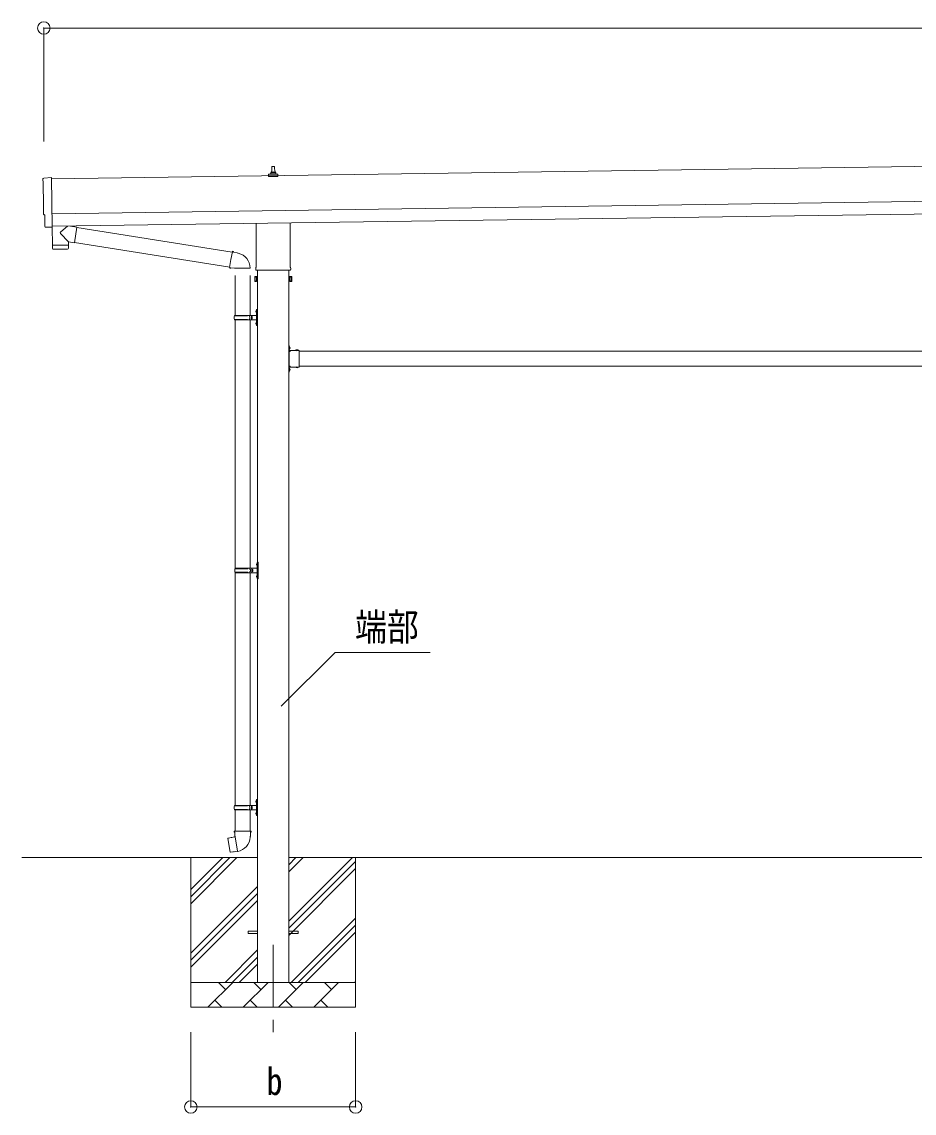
# Model space of a CAD drawing. Units: millimetres, scale not verified. Extents: x -13976 to 14131, y -9754 to 9646.
# Drawn here: x -506 to 3068, y -704 to 3668 of the extents above; entities that cross this region are included whole.
import ezdxf
from ezdxf.enums import TextEntityAlignment as Align

# ---------------------------------------------------------------- set-up
doc = ezdxf.new("R2010")
doc.units = ezdxf.units.MM
doc.header["$LTSCALE"] = 50
doc.header["$PDMODE"] = 32
doc.header["$PDSIZE"] = 50
doc.linetypes.add('CHAIN1', pattern=[8, 5, -1, 1, -1])
doc.linetypes.add('USER7', pattern=[2, 1, -1])
for name, color, linetype, lineweight in [('0-2_建具', 4, 'Continuous', 9), ('0-6_手摺', 5, 'Continuous', 5), ('0-7_ハッチ', 6, 'Continuous', 9), ('0-8_外構', 7, 'Continuous', 9)]:
    doc.layers.add(name, color=color, linetype=linetype, lineweight=lineweight)
doc.styles.add('ＭＳ ゴシック', font='')
doc.styles.get('ＭＳ ゴシック').set_extended_font_data('MS Gothic')

msp = doc.modelspace()

# ---------------------------------------------------------------- linework, layer by layer
at = {"layer": '0-2_建具'}
for p, q in [((4978.22, 3115.16), (-386.74, 3038.51)), ((490.78, 3059.83), (490.78, 3064.04)), ((491.78, 3064.04), (509.78, 3064.04)), ((494.78, 3064.04), (495.5, 3087.56)), ((496.5, 3088.54), (505.05, 3088.54)), ((506.05, 3087.56), (506.78, 3064.04)), ((510.78, 3059.83), (510.78, 3064.04)), ((482.53, 3048.54), (482.53, 3056.25)), ((519.03, 3048.54), (482.53, 3048.54)), ((482.91, 3057.04), (518.64, 3057.04)), ((483.29, 3057.22), (490.01, 3058.85)), ((490.39, 3059.04), (511.16, 3059.04)), ((518.26, 3057.22), (511.54, 3058.85)), ((519.03, 3048.54), (519.03, 3056.25)), ((-384.74, 2898.53), (4980.22, 2975.17)), ((-384.02, 2848.53), (4980.93, 2925.17)), ((-403.6, 2844.48), (-410.52, 2844.75)), ((-383.98, 2845.77), (-383.97, 2844.76)), ((432.48, 2684.55), (432.48, 2860.2)), ((569.08, 2862.15), (569.08, 2684.55)), ((430.78, 2675.78), (430.78, 2681.28)), ((568.71, 2672.28), (432.84, 2672.28)), ((438.28, 2672.28), (438.28, -180.22)), ((563.28, -180.22), (563.28, 2672.28)), ((570.78, 2681.28), (570.78, 2675.78)), ((426.78, 2646.28), (427.53, 2647.59)), ((426.78, 2646.28), (426.78, 2629.28)), ((426.78, 2629.28), (427.53, 2627.96)), ((433.78, 2642.69), (427.53, 2642.69)), ((433.78, 2632.87), (427.53, 2632.87)), ((433.78, 2627.96), (427.53, 2627.96)), ((436.28, 2628.58), (433.78, 2628.58)), ((565.28, 2628.58), (567.78, 2628.58)), ((567.78, 2642.69), (574.02, 2642.69)), ((567.78, 2632.87), (574.02, 2632.87)), ((567.78, 2627.96), (574.02, 2627.96)), ((574.78, 2646.28), (574.02, 2647.59)), ((574.78, 2629.28), (574.02, 2627.96)), ((574.78, 2646.28), (574.78, 2629.28)), ((565.28, 2370.78), (563.28, 2370.78)), ((563.28, 2370.78), (563.28, 2350.78)), ((563.28, 2363.78), (565.28, 2363.78)), ((565.28, 2370.78), (565.28, 2350.78)), ((565.78, 2366.68), (565.28, 2366.68)), ((565.28, 2366.68), (565.28, 2354.88)), ((563.28, 2357.78), (565.28, 2357.78)), ((605.28, 2350.78), (565.28, 2350.78)), ((565.28, 2346.78), (565.28, 2288.78)), ((602.18, 2350.78), (590.38, 2350.78)), ((602.18, 2351.29), (602.18, 2350.78)), ((605.28, 2350.78), (605.28, 2284.78)), ((605.28, 2347.78), (3396.28, 2347.78)), ((563.28, 2284.78), (563.28, 2264.78)), ((563.28, 2277.78), (565.28, 2277.78)), ((569.28, 2287.78), (563.78, 2287.78)), ((565.28, 2286.78), (569.28, 2286.78)), ((565.28, 2284.78), (565.28, 2264.78)), ((605.28, 2284.78), (565.28, 2284.78)), ((565.78, 2280.68), (565.28, 2280.68)), ((565.28, 2280.68), (565.28, 2268.88)), ((602.18, 2284.78), (590.38, 2284.78)), ((602.18, 2284.27), (602.18, 2284.78)), ((605.28, 2287.78), (3396.28, 2287.78)), ((563.28, 2271.78), (565.28, 2271.78)), ((565.28, 2264.78), (563.28, 2264.78)), ((400.78, 24.28), (438.28, 24.28)), ((400.78, 15.28), (400.78, 24.28)), ((400.78, 15.28), (438.28, 15.28)), ((563.28, 24.28), (600.78, 24.28)), ((563.28, 15.28), (600.78, 15.28)), ((600.78, 15.28), (600.78, 24.28))]:
    msp.add_line(p, q, dxfattribs=at)
at = {"layer": '0-2_建具', "color": 7, "linetype": 'CHAIN1'}
msp.add_line((500.78, -30.22), (500.78, -379.22), dxfattribs=at)
at = {"layer": '0-2_建具'}
for points in [[(-418.35, 3041.5), (-386.81, 3043.6), (-383.98, 2845.77)], [(-413.4, 2847.7), (-414.07, 2894.72), (-414.68, 2894.71)], [(-402.86, 2844.77), (-402.2, 2845.41), (-383.97, 2844.76)], [(433.78, 2627.96), (433.78, 2647.59), (427.53, 2647.59)], [(433.78, 2628.58), (433.78, 2646.98), (436.28, 2646.98)], [(567.78, 2628.58), (567.78, 2646.98), (565.28, 2646.98)], [(567.78, 2627.96), (567.78, 2647.59), (574.02, 2647.59)], [(565.78, 2366.68), (565.78, 2354.88), (565.28, 2354.88)], [(569.28, 2347.78), (563.78, 2347.78), (563.78, 2287.78)], [(565.28, 2346.78), (569.28, 2346.78), (569.28, 2348.78), (565.28, 2348.78)], [(602.18, 2351.29), (590.38, 2351.29), (590.38, 2350.78)], [(565.28, 2288.78), (569.28, 2288.78), (569.28, 2286.78)], [(565.78, 2280.68), (565.78, 2268.88), (565.28, 2268.88)], [(602.18, 2284.27), (590.38, 2284.27), (590.38, 2284.78)]]:
    msp.add_lwpolyline(points, dxfattribs=at)
for points in [[(436.28, 2627.28), (436.28, 2648.28), (438.28, 2648.28), (438.28, 2627.28)], [(565.28, 2627.28), (565.28, 2648.28), (563.28, 2648.28), (563.28, 2627.28)]]:
    msp.add_lwpolyline(points, close=True, dxfattribs=at)
at = {"layer": '0-2_建具', "linetype": 'USER7'}
for points in [[(567.89, 2363.28), (565.11, 2361.92), (564.5, 2360.78)], [(567.89, 2358.28), (565.11, 2359.63), (564.5, 2360.78)], [(593.78, 2353.39), (595.13, 2350.61), (596.28, 2350)], [(598.78, 2353.39), (597.42, 2350.61), (596.28, 2350)], [(567.89, 2277.28), (565.11, 2275.92), (564.5, 2274.78)], [(567.89, 2272.28), (565.11, 2273.63), (564.5, 2274.78)], [(593.78, 2282.17), (595.13, 2284.94), (596.28, 2285.55)], [(598.78, 2282.17), (597.42, 2284.94), (596.28, 2285.55)]]:
    msp.add_lwpolyline(points, dxfattribs=at)
at = {"layer": '0-2_建具'}
for centre, radius, start, end in [((494.86, 3063.41), 4.13, 90, 171.17633), ((491.78, 3063.04), 1, 90, 180), ((496.5, 3087.54), 1, 90, 178.60509), ((504.11, 3064.04), 4.83, 133.60282, 180), ((497.44, 3064.04), 4.83, 0, 46.39718), ((505.05, 3087.54), 1, 1.39491, 90), ((506.69, 3063.41), 4.13, 8.82367, 90), ((509.78, 3063.04), 1, 0, 90), ((483.53, 3056.25), 1, 103.62699, 180), ((489.78, 3059.83), 1, 283.62699, 0), ((511.78, 3059.83), 1, 180, 256.37301), ((518.03, 3056.25), 1, 0, 76.37301), ((434.78, 2681.28), 4, 125.09963, 180), ((434.78, 2675.78), 4, 180, 194.47751), ((434.78, 2675.78), 4, 194.47751, 241.04498), ((566.78, 2675.78), 4, 298.95502, 345.52249), ((566.78, 2681.28), 4, 0, 54.90037), ((566.78, 2675.78), 4, 345.52249, 0), ((431.12, 2645.14), 4.34, 145.61575, 214.38425), ((431.12, 2630.42), 4.34, 145.61575, 214.38425), ((443.02, 2637.78), 16.24, 162.41205, 197.58795), ((558.53, 2637.78), 16.24, 342.41205, 17.58795), ((570.43, 2645.14), 4.34, 325.61575, 34.38425), ((570.43, 2630.42), 4.34, 325.61575, 34.38425), ((560.04, 2360.78), 8.23, 314.2189, 45.7811), ((565.28, 2350.78), 2, 180, 270), ((596.28, 2345.55), 8.23, 44.2189, 135.7811), ((565.28, 2284.78), 2, 90, 180), ((560.04, 2274.78), 8.23, 314.2189, 45.7811), ((596.28, 2290.01), 8.23, 224.2189, 315.7811)]:
    msp.add_arc(centre, radius, start, end, dxfattribs=at)
for centre, major_axis, ratio, start_param, end_param in [((-418.15, 3038.5), (-3, -0.04), 0.99863, 4.7647489, 6.2979817), ((-5182.52, 2900.01), (4762.89, 68.04), 0.99863, 6.2686928, 6.2979817), ((-414.74, 2899.11), (-4.41, -0.06), 0.99863, 6.2686928, 7.8539816), ((-410.4, 2847.75), (-2.15, -2.1), 0.9974, 5.5252311, 7.0411395), ((-403.56, 2845.48), (-0.717, -0.7), 0.9974, 0.7579542, 1.5707963)]:
    msp.add_ellipse(centre, major_axis=major_axis, ratio=ratio, start_param=start_param, end_param=end_param, dxfattribs=at)
at = {"layer": '0-6_手摺', "color": 6, "lineweight": 9}
for p, q in [((-417.82, 3642.72), (10421.18, 3642.72)), ((-417.82, 3642.72), (-417.82, 3188.09)), ((170.78, -679.22), (170.78, -379.22)), ((830.78, -679.22), (830.78, -379.22)), ((170.78, -679.22), (830.78, -679.22))]:
    msp.add_line(p, q, dxfattribs=at)
at = {"layer": '0-6_手摺', "color": 7, "lineweight": 9}
for p, q in [((438.28, 319.78), (-505.88, 319.78)), ((170.78, 319.78), (170.78, -280.22)), ((170.78, 134.73), (355.83, 319.78)), ((170.78, 163.01), (327.54, 319.78)), ((170.78, 191.3), (299.26, 319.78)), ((3438.28, 319.78), (563.28, 319.78)), ((563.28, 64.68), (818.37, 319.78)), ((563.28, 262.67), (620.38, 319.78)), ((563.28, 290.95), (592.1, 319.78)), ((830.78, 319.78), (830.78, -280.22)), ((563.28, 36.39), (830.78, 303.89)), ((563.28, 8.11), (830.78, 275.61)), ((170.78, -63.26), (438.28, 204.24)), ((170.78, -91.55), (438.28, 175.95)), ((170.78, -119.83), (438.28, 147.67)), ((572.93, -180.22), (830.78, 77.62)), ((601.22, -180.22), (830.78, 49.34)), ((629.5, -180.22), (830.78, 21.05)), ((308.37, -180.22), (438.28, -50.32)), ((336.66, -180.22), (438.28, -78.61)), ((364.94, -180.22), (438.28, -106.89)), ((170.78, -180.22), (830.78, -180.22)), ((238.64, -280.22), (338.64, -180.22)), ((310.09, -208.78), (281.54, -180.22)), ((380.06, -280.22), (480.06, -180.22)), ((451.51, -208.78), (422.96, -180.22)), ((521.49, -280.22), (621.49, -180.22)), ((592.93, -208.78), (564.38, -180.22)), ((662.91, -280.22), (762.91, -180.22)), ((734.35, -208.78), (705.8, -180.22)), ((827.49, -180.22), (830.78, -176.94)), ((267.2, -251.67), (295.75, -280.22)), ((408.62, -251.67), (437.17, -280.22)), ((550.04, -251.67), (578.59, -280.22)), ((691.46, -251.67), (720.01, -280.22)), ((830.78, -280.22), (170.78, -280.22))]:
    msp.add_line(p, q, dxfattribs=at)
at = {"layer": '0-6_手摺', "color": 6}
for p in [(-417.82, 3642.72), (170.78, -679.22), (830.78, -679.22)]:
    msp.add_point(p, dxfattribs=at)
at = {"layer": '0-7_ハッチ'}
for p, q in [((748.41, 1141.85), (532.4, 925.85)), ((1129.72, 1141.85), (748.41, 1141.85))]:
    msp.add_line(p, q, dxfattribs=at)
at = {"layer": '0-8_外構'}
for p, q in [((-322.58, 2849.41), (-350.22, 2826.9)), ((-284.95, 2845.4), (-310.79, 2849.58)), ((-284.95, 2845.4), (-295.12, 2782.52)), ((-285.25, 2843.58), (336.91, 2744.52)), ((-319.53, 2786.46), (-350.4, 2819.57)), ((-383.34, 2772.54), (-382.92, 2759.49)), ((-322.34, 2757.41), (-379.88, 2756.58)), ((-378.85, 2773.6), (-378.82, 2772.6)), ((-323.86, 2774.39), (-323.86, 2773.39)), ((-319.53, 2786.46), (-295.12, 2782.52)), ((-319.53, 2786.46), (-319.36, 2774.45)), ((-294.82, 2784.35), (326.48, 2685.42)), ((326.16, 2683.61), (331.69, 2714.97)), ((337.23, 2746.34), (331.69, 2714.97)), ((337.23, 2746.34), (338.37, 2748.32)), ((338.37, 2748.32), (341.93, 2747.69)), ((341.93, 2747.69), (342.35, 2745.34)), ((356.86, 2742.52), (358.55, 2740.89)), ((358.55, 2740.89), (360.66, 2740.44)), ((326.16, 2683.61), (326.56, 2681.35)), ((326.16, 2683.61), (331.32, 2682.79)), ((326.56, 2681.35), (330.12, 2680.72)), ((330.12, 2680.72), (331.32, 2682.79)), ((331.32, 2682.79), (345.92, 2680.48)), ((345.92, 2680.48), (348.13, 2681.46)), ((408.42, 2681.06), (347.24, 2681.06)), ((348.28, 2651.06), (348.28, 2491.77)), ((408.28, 2651.06), (408.28, 2491.77)), ((431.97, 2508.92), (434.02, 2507.92)), ((433.24, 2510.92), (433.88, 2510.92)), ((433.24, 2510.92), (433.24, 2502.62)), ((433.24, 2502.62), (433.88, 2502.62)), ((433.88, 2510.92), (433.88, 2502.62)), ((433.88, 2510.92), (434.28, 2510.52)), ((433.88, 2502.62), (434.28, 2503.02)), ((434.02, 2507.92), (434.63, 2506.77)), ((434.28, 2514.77), (437.28, 2516.27)), ((434.28, 2514.77), (434.28, 2482.77)), ((434.28, 2510.52), (434.28, 2503.02)), ((437.28, 2516.27), (437.28, 2482.77)), ((437.28, 2516.27), (438.28, 2516.27)), ((438.28, 2516.27), (438.28, 2482.77)), ((345.28, 2489.77), (395.61, 2489.77)), ((345.28, 2475.77), (395.61, 2475.77)), ((346.28, 2491.77), (432.28, 2491.77)), ((346.28, 2491.77), (346.28, 2489.77)), ((346.28, 2473.77), (346.28, 2475.77)), ((346.28, 2473.77), (432.28, 2473.77)), ((348.28, 2473.77), (348.28, 1478.78)), ((405.28, 2491.77), (405.28, 2487.27)), ((405.28, 2487.27), (407.28, 2487.27)), ((405.28, 2473.77), (405.28, 2478.27)), ((405.28, 2478.27), (407.28, 2478.27)), ((407.28, 2487.27), (407.28, 2482.77)), ((407.28, 2478.27), (407.28, 2482.77)), ((408.28, 2473.77), (408.28, 1478.78)), ((413.28, 2491.77), (413.28, 2482.77)), ((413.28, 2487.27), (416.28, 2487.27)), ((413.28, 2473.77), (413.28, 2482.77)), ((413.28, 2478.27), (416.28, 2478.27)), ((416.28, 2487.27), (416.28, 2482.77)), ((416.28, 2478.27), (416.28, 2482.77)), ((431.97, 2460.92), (434.02, 2459.92)), ((433.24, 2462.92), (433.88, 2462.92)), ((433.24, 2462.92), (433.24, 2454.62)), ((433.24, 2454.62), (433.88, 2454.62)), ((433.88, 2462.92), (433.88, 2454.62)), ((433.88, 2462.92), (434.28, 2462.52)), ((433.88, 2454.62), (434.28, 2455.02)), ((434.02, 2459.92), (434.63, 2458.77)), ((434.28, 2450.77), (434.28, 2482.77)), ((434.28, 2462.52), (434.28, 2455.02)), ((434.28, 2450.77), (437.28, 2449.27)), ((437.28, 2449.27), (437.28, 2482.77)), ((437.28, 2449.27), (438.28, 2449.27)), ((438.28, 2449.27), (438.28, 2482.77)), ((434.47, 1495.93), (436.52, 1494.93)), ((435.74, 1497.93), (436.38, 1497.93)), ((435.74, 1497.93), (435.74, 1489.63)), ((435.74, 1489.63), (436.38, 1489.63)), ((436.38, 1497.93), (436.38, 1489.63)), ((436.38, 1497.93), (436.78, 1497.53)), ((436.38, 1489.63), (436.78, 1490.03)), ((436.52, 1494.93), (437.13, 1493.78)), ((436.78, 1501.78), (439.78, 1503.28)), ((436.78, 1501.78), (436.78, 1469.78)), ((436.78, 1497.53), (436.78, 1490.03)), ((439.78, 1503.28), (439.78, 1469.78)), ((439.78, 1503.28), (440.78, 1503.28)), ((440.78, 1503.28), (440.78, 1469.78)), ((347.78, 1476.78), (398.11, 1476.78)), ((347.78, 1462.78), (398.11, 1462.78)), ((348.28, 1460.79), (348.28, 528.78)), ((348.78, 1478.78), (434.78, 1478.78)), ((348.78, 1478.78), (348.78, 1476.78)), ((348.78, 1460.78), (348.78, 1462.78)), ((348.78, 1460.78), (434.78, 1460.78)), ((407.78, 1478.78), (407.78, 1474.28)), ((407.78, 1474.28), (409.78, 1474.28)), ((407.78, 1460.78), (407.78, 1465.28)), ((407.78, 1465.28), (409.78, 1465.28)), ((408.28, 1460.79), (408.28, 528.78)), ((409.78, 1474.28), (409.78, 1469.78)), ((409.78, 1465.28), (409.78, 1469.78)), ((415.78, 1478.78), (415.78, 1469.78)), ((415.78, 1474.28), (418.78, 1474.28)), ((415.78, 1460.78), (415.78, 1469.78)), ((415.78, 1465.28), (418.78, 1465.28)), ((418.78, 1474.28), (418.78, 1469.78)), ((418.78, 1465.28), (418.78, 1469.78)), ((434.47, 1447.93), (436.52, 1446.93)), ((435.74, 1449.93), (436.38, 1449.93)), ((435.74, 1449.93), (435.74, 1441.63)), ((436.38, 1449.93), (436.38, 1441.63)), ((436.38, 1449.93), (436.78, 1449.53)), ((436.52, 1446.93), (437.13, 1445.78)), ((436.78, 1437.78), (436.78, 1469.78)), ((436.78, 1449.53), (436.78, 1442.03)), ((439.78, 1436.28), (439.78, 1469.78)), ((440.78, 1436.28), (440.78, 1469.78)), ((435.74, 1441.63), (436.38, 1441.63)), ((436.38, 1441.63), (436.78, 1442.03)), ((436.78, 1437.78), (439.78, 1436.28)), ((439.78, 1436.28), (440.78, 1436.28)), ((345.28, 526.78), (395.61, 526.78)), ((346.28, 528.78), (432.28, 528.78)), ((346.28, 528.78), (346.28, 526.78)), ((405.28, 528.78), (405.28, 524.28)), ((413.28, 528.78), (413.28, 519.78)), ((431.97, 545.93), (434.02, 544.93)), ((433.24, 547.93), (433.88, 547.93)), ((433.24, 547.93), (433.24, 539.63)), ((433.24, 539.63), (433.88, 539.63)), ((433.88, 547.93), (433.88, 539.63)), ((433.88, 547.93), (434.28, 547.53)), ((433.88, 539.63), (434.28, 540.03)), ((434.02, 544.93), (434.63, 543.78)), ((434.28, 551.78), (437.28, 553.28)), ((434.28, 551.78), (434.28, 519.78)), ((434.28, 547.53), (434.28, 540.03)), ((437.28, 553.28), (437.28, 519.78)), ((437.28, 553.28), (438.28, 553.28)), ((438.28, 553.28), (438.28, 519.78)), ((345.28, 512.78), (395.61, 512.78)), ((346.28, 510.78), (346.28, 512.78)), ((346.28, 510.78), (432.28, 510.78)), ((348.28, 510.78), (348.28, 425.85)), ((405.28, 524.28), (407.28, 524.28)), ((405.28, 510.78), (405.28, 515.28)), ((405.28, 515.28), (407.28, 515.28)), ((407.28, 524.28), (407.28, 519.78)), ((407.28, 515.28), (407.28, 519.78)), ((408.28, 510.78), (408.28, 425.85)), ((413.28, 524.28), (416.28, 524.28)), ((413.28, 510.78), (413.28, 519.78)), ((413.28, 515.28), (416.28, 515.28)), ((416.28, 524.28), (416.28, 519.78)), ((416.28, 515.28), (416.28, 519.78)), ((431.97, 497.93), (434.02, 496.93)), ((433.24, 499.93), (433.88, 499.93)), ((433.24, 499.93), (433.24, 491.63)), ((433.24, 491.63), (433.88, 491.63)), ((433.88, 499.93), (433.88, 491.63)), ((433.88, 499.93), (434.28, 499.53)), ((433.88, 491.63), (434.28, 492.03)), ((434.02, 496.93), (434.63, 495.78)), ((434.28, 487.78), (434.28, 519.78)), ((434.28, 499.53), (434.28, 492.03)), ((434.28, 487.78), (437.28, 486.28)), ((437.28, 486.28), (437.28, 519.78)), ((437.28, 486.28), (438.28, 486.28)), ((438.28, 486.28), (438.28, 519.78)), ((319.82, 397.4), (319.01, 396.23)), ((319.01, 396.23), (328.63, 341.67)), ((347.68, 402.65), (319.82, 397.4)), ((332.56, 400), (332.35, 399.76)), ((346.43, 425.85), (344.28, 425.07)), ((344.28, 425.07), (344.28, 421.45)), ((344.28, 421.45), (346.52, 420.64)), ((346.43, 425.85), (378.28, 425.85)), ((346.43, 425.85), (346.52, 420.64)), ((346.52, 420.64), (346.77, 405.85)), ((346.77, 405.85), (348.13, 403.85)), ((358.04, 345.35), (347.9, 402.83)), ((347.93, 403.65), (347.93, 402.94)), ((348.13, 403.85), (348.09, 403.85)), ((410.13, 425.85), (378.28, 425.85)), ((408.46, 403.91), (408.39, 401.75)), ((409.78, 405.85), (408.46, 403.91)), ((412.28, 421.45), (410.03, 420.64)), ((410.13, 425.85), (412.28, 425.07)), ((412.28, 425.07), (412.28, 421.45)), ((342.65, 342.76), (342.37, 342.92)), ((358.34, 344.59), (358.1, 345.25))]:
    msp.add_line(p, q, dxfattribs=at)
for points in [[(-384.37, 2844.78), (-383.35, 2773.54), (-319.36, 2774.45)], [(-319.38, 2760.4), (-319.34, 2773.45), (-383.34, 2772.54)], [(337.23, 2746.34), (342.35, 2745.34), (356.86, 2742.52)], [(431.97, 2504.62), (434.02, 2505.62), (434.63, 2506.77)], [(431.97, 2456.62), (434.02, 2457.62), (434.63, 2458.77)], [(434.47, 1491.63), (436.52, 1492.63), (437.13, 1493.78)], [(434.47, 1443.63), (436.52, 1444.63), (437.13, 1445.78)], [(431.97, 541.63), (434.02, 542.63), (434.63, 543.78)], [(431.97, 493.63), (434.02, 494.63), (434.63, 495.78)], [(334.8, 400.22), (334.52, 400.37), (332.56, 400)], [(410.13, 425.85), (410.03, 420.64), (409.78, 405.85)], [(357.77, 345.45), (329.79, 340.85), (328.63, 341.67)], [(344.84, 343.32), (344.62, 343.08), (342.65, 342.76)]]:
    msp.add_lwpolyline(points, dxfattribs=at)
for centre, radius, start, end in [((-346.91, 2823.15), 5, 131.47396, 225.79244), ((-379.92, 2759.58), 3, 181.81845, 270.86677), ((-322.38, 2760.4), 3, 270.81845, 359.81845), ((348.13, 2681.46), 60.3, 359.62495, 78), ((437.57, 2506.77), 6, 136.21765, 223.78235), ((432.28, 2493.77), 2, 270, 359.99998), ((394.03, 2482.77), 49.25, 171.82876, 180.00002), ((394.03, 2482.77), 49.25, 180.00002, 188.17127), ((395.61, 2491.77), 2, 270, 359.99998), ((395.61, 2473.77), 2, 0.00005, 90.00004), ((437.57, 2458.77), 6, 136.21765, 223.78235), ((432.28, 2471.77), 2, 0.00005, 90.00004), ((440.07, 1493.78), 6, 136.21765, 223.78235), ((396.53, 1469.78), 49.25, 171.82876, 180.00002), ((396.53, 1469.78), 49.25, 180.00002, 188.17127), ((398.11, 1478.78), 2, 270, 359.99998), ((398.11, 1460.78), 2, 0.00005, 90.00004), ((440.07, 1445.78), 6, 136.21765, 223.78235), ((434.78, 1480.78), 2, 270, 359.99998), ((434.78, 1458.78), 2, 0.00005, 90.00004), ((394.03, 519.78), 49.25, 171.82876, 180.00002), ((395.61, 528.78), 2, 270, 359.99998), ((437.57, 543.78), 6, 136.21765, 223.78235), ((432.28, 530.78), 2, 270, 359.99998), ((394.03, 519.78), 49.25, 180.00002, 188.17127), ((395.61, 510.78), 2, 0.00005, 90.00004), ((437.57, 495.78), 6, 136.21765, 223.78235), ((432.28, 508.78), 2, 0.00005, 90.00004), ((347.63, 402.94), 0.3, 280.66842, 0), ((348.13, 403.65), 0.2, 100, 180), ((348.13, 403.85), 60.3, 279.96938, 358), ((357.82, 345.15), 0.3, 20, 99.33158), ((358.53, 344.66), 0.2, 200, 279.96938)]:
    msp.add_arc(centre, radius, start, end, dxfattribs=at)

# ---------------------------------------------------------------- texts
at = {"layer": '0-6_手摺', "color": 7, "style": 'ＭＳ ゴシック', "width": 0.85}
msp.add_text('b', height=110, dxfattribs=at).set_placement((474.53, -664.22), align=Align.BOTTOM_LEFT)
at = {"layer": '0-7_ハッチ', "color": 7, "style": 'ＭＳ ゴシック', "width": 0.85}
msp.add_text('端部', height=110, dxfattribs=at).set_placement((828.67, 1155.54), align=Align.BOTTOM_LEFT)

doc.saveas('drawing.dxf')
